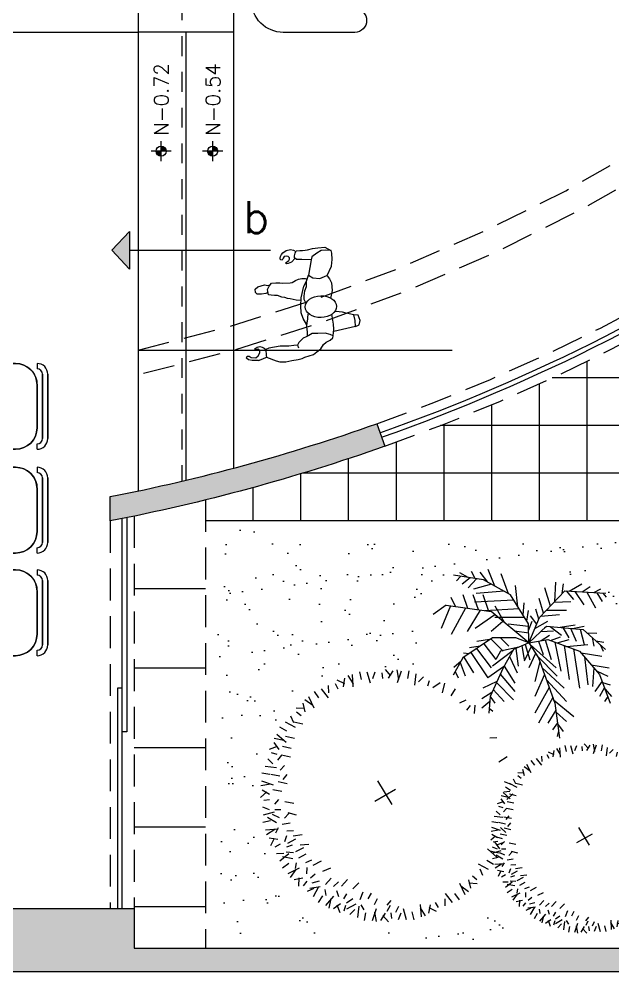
# Model space of a CAD drawing. Extents: x 2414.5 to 2499.6, y 2435.1 to 2467.4.
# Drawn here: x 2428.36 to 2432.1, y 2440.34 to 2446.33 of the extents above; entities that cross this region are included whole.
import ezdxf

# ---------------------------------------------------------------- set-up
doc = ezdxf.new("R2010")
doc.units = 0
doc.header["$LTSCALE"] = 4
doc.header["$MEASUREMENT"] = 0
doc.linetypes.add('HIDDEN2', pattern=[0.1875, 0.125, -0.0625])
doc.linetypes.add('OCULTA1', pattern=[0.15000000000000002, 0.1, -0.05])
doc.layers.get('0').update_dxf_attribs({"linetype": 'CONTINUOUS'})
for name, color, linetype in [('AMBIENTE', 7, 'CONTINUOUS'), ('calidad', 251, 'CONTINUOUS'), ('MOBI', 7, 'CONTINUOUS'), ('MUE', 7, 'CONTINUOUS'), ('MUEBLES', 7, 'CONTINUOUS'), ('Muros', 2, 'CONTINUOUS'), ('NIVEL', 7, 'CONTINUOUS'), ('Pisos', 8, 'CONTINUOUS'), ('TREE', 7, 'CONTINUOUS')]:
    doc.layers.add(name, color=color, linetype=linetype)
doc.styles.add('ROMANS', font='ROMANS.SHX')

# ---------------------------------------------------------------- blocks, each defined once
blk = doc.blocks.new('ARBOL-4')
at = {"layer": 'TREE', "color": 7, "linetype": 'ByBlock'}
for p, q in [((-0.08722537744824876, 0.4888667905146917), (-0.07116966704279548, 0.453924520719454)), ((-0.07258568456927605, 0.4411756187037668), (-0.06928243438642312, 0.4898104068427642)), ((-0.0362285833164151, 0.4661998354675347), (-0.03906299050754569, 0.4973640817434557)), ((-0.003647133444701467, 0.44778330513833), (-0.01025956415560358, 0.4921688546284315)), ((0.007684564975079411, 0.4647814458028847), (0.02090468212031737, 0.4893344474371872)), ((0.06041623852092926, 0.4928309814916361), (0.0788519840571098, 0.4657720602460813)), ((-0.1745023820024016, 0.4114016609208591), (-0.1975970858222809, 0.4498780939534015)), ((-0.1705381645767829, 0.4314423484175052), (-0.1677203958693099, 0.4591854838945153)), ((-0.131980244508668, 0.4407676417932009), (-0.14039903898788, 0.462323754077488)), ((-0.1325545432664512, 0.4775362781636545), (-0.1051671344409897, 0.4595921490329715)), ((-0.101862698189052, 0.4798959120183497), (-0.1117771930132676, 0.4473156482158345)), ((0.04687607341929834, 0.4586414162907886), (0.04734728854873538, 0.48177840039844)), ((0.08967479878583617, 0.4832657382943637), (0.06804707276319277, 0.4569596123129713)), ((0.1019056176940012, 0.4362890237467809), (0.1235691505862633, 0.4799576099585181)), ((0.1066309264031133, 0.4859522891840129), (0.10809264088698, 0.447525586933665)), ((0.1450715525663782, 0.4454951251337036), (0.154378942507492, 0.4753718150868167)), ((0.1681251862037243, 0.4160120886343748), (0.1790017112364239, 0.4595494570281744)), ((-0.2674405801976718, 0.4173738428980585), (-0.2392352102342556, 0.3912356493817981)), ((-0.2356646462624212, 0.3789153133001548), (-0.2512245686850747, 0.4251120977477001)), ((-0.2116514177168938, 0.4159479352836399), (-0.2261961092397087, 0.4436552638913724)), ((0.1804261012130155, 0.4007190421153553), (0.202521482770635, 0.4149486871678789)), ((0.1850992172560382, 0.4273798696391964), (0.2067090398440996, 0.4450047655054448)), ((0.2189577621873013, 0.406709281073006), (0.2282472486938332, 0.4279047409109751)), ((0.2679219486349211, 0.4130808250500024), (0.2378736166447197, 0.3970537061047708)), ((0.2445510237537292, 0.4331147237315349), (0.2512284308625112, 0.4010604858410716)), ((-0.3049832693659482, 0.3895590936825499), (-0.2728136819769134, 0.3834615876628789)), ((-0.277530694666666, 0.4034843717249146), (-0.2742225663307636, 0.3695900199244022)), ((0.2071357296485985, 0.3806851434338228), (0.229231111206218, 0.3949147884863464)), ((0.2612445415259117, 0.364999468214279), (0.2979702806248952, 0.3970537061047708)), ((0.2846154664071037, 0.4090740453136732), (0.2712606521893122, 0.373013027686909)), ((0.3046476877336772, 0.3569859087417058), (0.3246799090604782, 0.3810265871595391)), ((-0.3224361764189325, 0.3324381528402398), (-0.3304497358915341, 0.359147781275766)), ((-0.290381938528526, 0.3558090777213181), (-0.3064090574739566, 0.372502595493529)), ((0.1944704704369542, 0.364999468214279), (0.2178413953181462, 0.373013027686909)), ((0.2371840616385725, 0.3326037865981277), (0.259279443196192, 0.346833431650623)), ((0.3052708275731675, 0.3209952793400532), (0.3048770191194308, 0.3443538615076136)), ((0.3146637983970777, 0.3209248911149132), (0.3413734268326607, 0.3569859087417058)), ((-0.3544904143095664, 0.3023898208502374), (-0.3785310927271439, 0.3224220421769246)), ((0.247200172301973, 0.3005495487076359), (0.2692955538595925, 0.3147791937601596)), ((0.2732906048368022, 0.281631027668567), (0.2987246899490401, 0.3016434769087937)), ((0.3209513409910869, 0.3080869279054355), (0.3621972090054442, 0.3074048316551625)), ((0.3346960197236513, 0.324931670851214), (0.3614056481592343, 0.332945230323844)), ((0.3580669446048432, 0.2928774329607791), (0.3747604623770258, 0.3089045519059823)), ((0.3918169605658477, 0.3074787637982013), (0.3857194545464608, 0.2753091764091948)), ((0.3213451494448236, 0.2847283457378467), (0.3505117465647345, 0.2871650169981876)), ((0.3321488770154701, 0.2553595939658351), (0.3525749067957804, 0.2666978369244646)), ((0.4057422386083545, 0.2800261890988338), (0.3718478868077, 0.2767180607630166)), ((0.4196317097814699, 0.269936074629868), (0.3934935162651527, 0.2417307046664234)), ((-0.4306192292992819, 0.2422931568703177), (-0.398564991408648, 0.248970563979185)), ((-0.4042137866406392, 0.2166998953038046), (-0.4254092464786936, 0.2259893818102796)), ((0.268807627443266, 0.2418120451635843), (0.3013129281180227, 0.2500315206116568)), ((0.3601712002966906, 0.2237600869088681), (0.3649167166593088, 0.2480066813021438)), ((0.3811731801836231, 0.2381601406947027), (0.4273699646309979, 0.2537200631174699)), ((0.4182058021669945, 0.2141469121491753), (0.4459131307748976, 0.2286916036719333)), ((-0.424884375207057, 0.182841350372513), (-0.442509271073277, 0.2044511729606597)), ((0.3002999237637596, 0.2082091482384953), (0.3344745762155981, 0.2193200257804051)), ((0.336457574496535, 0.1984057985739014), (0.3620872667402182, 0.2042202254590109)), ((0.3980189924607203, 0.1977571669368672), (0.4056380391834864, 0.2198417446555254)), ((0.4136595278043842, 0.1769978764346831), (0.452135960836813, 0.200092580254676)), ((0.354504046145621, 0.1717047504822915), (0.3852489289993173, 0.1818113319217787)), ((0.4007198922788575, 0.1581796551819821), (0.4289609190198007, 0.1504938134572171)), ((0.4083389390016237, 0.1802642329006403), (0.4468640861553013, 0.1655163543977096)), ((0.4337002153010872, 0.1730336590091497), (0.4614433507779268, 0.1702158903015629)), ((0.3366725312664585, 0.135820415025762), (0.3700287486176421, 0.1324267278554316)), ((0.4008273706635919, 0.126886963407884), (0.4238994676020411, 0.1305553130157477)), ((0.4430255086767829, 0.1344757389408642), (0.4645816209608711, 0.1428945334201899)), ((0.4821537789018748, 0.1043581926212482), (0.4495735150994733, 0.1142726874456343)), ((0.4797941450472081, 0.1350500376985906), (0.4618500159165251, 0.1076626288730438)), ((-0.4834567947518735, 0.1043730595198156), (-0.4450300925013835, 0.1058347740035117)), ((0.3547727421075706, 0.0934730210471173), (0.3906865547639882, 0.09222541115400418)), ((0.416352073135613, 0.08760894078105252), (0.4291042235327041, 0.1087702244251147)), ((0.4434334855870929, 0.07508117900150069), (0.4920682737263178, 0.07177792881873302)), ((0.4911246573981316, 0.08972087188038813), (0.4561823876028939, 0.073665161474878)), ((0.0008256642795458902, 0.04045030957337303), (0.004164367833936922, -0.06773274330697632)), ((0.3853968766291018, 0.07189424082227447), (0.4114695604198459, 0.06859214384579104)), ((0.3932227165737459, 0.04063120614347326), (0.4255701105505523, 0.0396129169034225)), ((0.4430238417294277, 0.05022948146401518), (0.4577367741489979, 0.06837632872722565)), ((0.4684577023510883, 0.03872407774863973), (0.4996219486270093, 0.04155848493994085)), ((-0.462285951370859, 0.005426698091667959), (-0.48683895300519, 0.0186468152368775)), ((0.364193408068104, 0.0130096981878296), (0.3943772899981468, -0.001587822842623154)), ((0.3881597776519357, 0.01333742632095891), (0.4240735903085806, 0.01208981642784579)), ((0.4320255511149753, 0.01211502357591598), (0.4559347228587285, -0.004766305190941011)), ((0.4467384835345456, 0.0302618708391833), (0.4778962085106286, 0.00322702188654489)), ((0.4500411720218835, 0.006142627877096629), (0.4944267215118998, 0.01275505858774295)), ((-0.03923877837382861, -0.003624267526049607), (0.05424492115071189, -0.003624267526049607)), ((0.3667183808722712, -0.03297447214956151), (0.4000396178953451, -0.04643008931179793)), ((0.3981758883153361, -0.03073715077843531), (0.4340897009715263, -0.03198476067154843)), ((0.4214238168347038, -0.01732724774126382), (0.4443591455324167, -0.021771248585992)), ((0.4670393126864383, -0.005189070542911622), (0.4915923143205418, -0.01840918768812116)), ((0.3881152765948173, -0.06372596357064708), (0.4114862014760092, -0.07574630277957795)), ((0.4225783902591047, -0.05954627672736024), (0.4417990771514724, -0.0440226669471997)), ((0.4855236051780594, -0.08717930435349786), (0.459217479196468, -0.06555157833074077)), ((0.4608992831742853, -0.0443805789870737), (0.4840362672819083, -0.04485179411659601)), ((0.4950888483749623, -0.05792074408887515), (0.4680299271294643, -0.0763564896247999)), ((-0.4750407837316288, -0.1348124101498627), (-0.4570966546007185, -0.1074250013242875)), ((0.3480508339414428, -0.1118073204063421), (0.3714217588226347, -0.1358479988242038)), ((0.3847765730404262, -0.09578020146113886), (0.4148249050304003, -0.1078005406700413)), ((0.4348571263569738, -0.1037937609337405), (0.4548893476837748, -0.09177342172480962)), ((0.4385468906302776, -0.09941012326203236), (0.4822154768421569, -0.1210736561540386)), ((0.4882101560676801, -0.1041354319710592), (0.4497834538171901, -0.1055971464547838)), ((-0.4382721473609763, -0.1342381113921363), (-0.4598282596452918, -0.1426569058714335)), ((0.3714217588226347, -0.131841219087903), (0.3947926837035993, -0.123827659615273)), ((0.4114862014760092, -0.1358479988242038), (0.4281797192481918, -0.1598886772420656)), ((0.4315184228025828, -0.123827659615273), (0.4515506441291564, -0.1598886772420656)), ((0.4477529920172856, -0.1425760581343809), (0.4776296819702566, -0.1518834480754947)), ((-0.4289468539852805, -0.1727960314604218), (-0.4566899894623475, -0.169978262752835)), ((0.3346960197236513, -0.1558818975057363), (0.3614056481592343, -0.1799225759235981)), ((0.3914539801492083, -0.1598886772420656), (0.4114862014760092, -0.171909016450968)), ((0.4182699555178715, -0.1656296917716134), (0.4618073239116711, -0.1765062168041709)), ((0.4296377365226363, -0.1826037228238135), (0.4472626323890836, -0.2042135454119318)), ((-0.4134524408516427, -0.2139092846004189), (-0.441159769459091, -0.2284539761232054)), ((0.3513895374958338, -0.219990373286663), (0.3780991659314168, -0.2440310517045248)), ((0.3780991659314168, -0.1999564746051306), (0.4014700908126088, -0.1919429151325005)), ((0.4089671479564458, -0.2164622677550767), (0.4301626077942728, -0.2257517542615233)), ((-0.4148783484658907, -0.2696984470811685), (-0.3887401549495735, -0.2414930771176955)), ((0.3013089841792862, -0.2680717301223581), (0.3246799090604782, -0.260058170649728)), ((0.3180025019514687, -0.2360174922318947), (0.3447121303870517, -0.260058170649728)), ((0.3672573350977473, -0.2587490470938008), (0.3993115729883812, -0.2954747861926421)), ((0.4153386919335844, -0.2654264542026965), (0.3993115729883812, -0.2353781222126941)), ((0.4353725906150885, -0.2420555293215898), (0.4033183527244546, -0.2487329364304856)), ((-0.4009888772927752, -0.2797885615501343), (-0.3670945254921207, -0.2764804332142603)), ((-0.3533135832890366, -0.2926398054120227), (-0.3700071010612191, -0.3086669243572544)), ((0.2912928735158857, -0.3041327477491222), (0.3146637983970777, -0.2961191882765206)), ((0.3280186126148692, -0.2760852895949881), (0.3547282410504522, -0.3001259680128499)), ((0.4113319121970562, -0.282119971974879), (0.3752708945703489, -0.2687651577570875)), ((-0.329942658408072, -0.3246940433025145), (-0.3566522868434276, -0.3327076027750877)), ((-0.3099104370812711, -0.3206872635661853), (-0.3366200655168541, -0.3567482811929494)), ((0.2545671344171296, -0.3201598666943823), (0.2812767628527126, -0.3442005451122157)), ((0.2812767628527126, -0.3442005451122157), (0.3046476877336772, -0.3361869856395856)), ((0.3231827579984383, -0.3121683039648815), (0.359243775625373, -0.3388779324003792)), ((0.3271895377347391, -0.3322005252915119), (0.3352030972073408, -0.3589101537270665)), ((0.359243775625373, -0.3021521933015379), (0.3832844540429505, -0.3221844146281967)), ((-0.2998943264178706, -0.3567482811929494), (-0.3199265477446716, -0.3807889596108112)), ((-0.2564911802101051, -0.3647618406655795), (-0.2932169193090886, -0.3968160785560144)), ((-0.2798621050912971, -0.4088364177649737), (-0.2665072908735056, -0.3727754001382095)), ((0.2345349130903287, -0.3482073248485165), (0.2612445415259117, -0.3722480032663498)), ((0.2822840559824726, -0.4032467441762151), (0.2789759276465702, -0.3693523923756743)), ((0.2951352998443326, -0.3555714501726186), (0.3111624187893085, -0.3722649679448296)), ((-0.2631685873191145, -0.4128431975012745), (-0.2331202553291405, -0.3968160785560144)), ((-0.2397976624379226, -0.432877096182807), (-0.246475069546932, -0.4008228582923437)), ((-0.2142044008714947, -0.4064716535242781), (-0.2234938873780266, -0.4276671133622187)), ((0.147728620675025, -0.4083090208931424), (0.1744382491103806, -0.4323496993110041)), ((0.1792557433182083, -0.4111640333721027), (0.2023504471380875, -0.4496404664046736)), ((0.2044865811003547, -0.376254783002679), (0.2311962095359377, -0.4002954614205123)), ((0.2404180075782278, -0.3786776857513985), (0.2559779300008813, -0.4248744701989722)), ((0.2721939415134784, -0.417136215349359), (0.2439885715498349, -0.3909980218330418)), ((0.3097366306817548, -0.3893214661337936), (0.27756704329272, -0.3832239601141794)), ((-0.1803458559402316, -0.4271422420904969), (-0.201955678528293, -0.4447671379566884)), ((-0.1633718248879177, -0.4157744610856469), (-0.1742483499206173, -0.4593118294794749)), ((-0.1403181912510263, -0.4452574975849757), (-0.1496255811919127, -0.4751341875380888)), ((-0.09715225637864933, -0.436051396198053), (-0.118815789270684, -0.4797199824097902)), ((-0.1018775650877615, -0.4857146616353134), (-0.1033392795714008, -0.4472879593849655)), ((0.008400494760508082, -0.4475456775896305), (0.01501292547118283, -0.491931227079732)), ((0.07733904588508267, -0.4409379911550388), (0.07403579570222973, -0.4895727792940363)), ((0.1066160595046313, -0.4796582844696502), (0.1165305543290742, -0.447078020667135)), ((0.1367336058242472, -0.4405300142445014), (0.1451524003036866, -0.4620861265287317)), ((0.1752915258925896, -0.4312047208687488), (0.1724737571851165, -0.4589478563457874)), ((0.2164047790327004, -0.4157103077348836), (0.2309494705552879, -0.4434176363426729)), ((-0.08492143747002956, -0.4830281107456642), (-0.06329371144738616, -0.4567219847642718)), ((-0.05566287720535001, -0.4925933539428797), (-0.07409862274153056, -0.4655344326973818)), ((-0.0421227121037191, -0.4584037887420891), (-0.04259392723315614, -0.4815407728497405)), ((-0.00293120365950017, -0.4645438182541852), (-0.01615132080473813, -0.4890968198884309)), ((0.04098194463222171, -0.4659622079188352), (0.04381635182335231, -0.4971264541946994)), ((0.091978738763828, -0.4886291629659354), (0.07592302835837472, -0.4536868931707261)), ((0.1373079045822578, -0.477298650614955), (0.1099204957565689, -0.459354521484272))]:
    blk.add_line(p, q, dxfattribs=at)
blk = doc.blocks.new('ARBOL-8')
at = {"layer": 'TREE', "color": 7}
for points in [[(-0.3504047184599131, 0.3821895875950361), (-0.3734756568351258, 0.4267145774987284)], [(-0.2708680277548865, 0.3589515674302675), (-0.3188061944661058, 0.4226449194460713)], [(-0.226524464548902, 0.3343955855506806), (-0.2686456113685836, 0.4406211515523921)], [(-0.2981884435901065, 0.3739433085017936), (-0.4870560829342594, 0.4034848314908288)], [(-0.4433895361028135, 0.3966135969214122), (-0.4692197897393271, 0.3692813955250642)], [(-0.3944239995339558, 0.3889886800961051), (-0.4472650889576926, 0.4191565054596538)], [(-0.3828359713502323, 0.3871325693914685), (-0.4324038228780864, 0.3464932514955876)], [(-0.3416786233003677, 0.3808506141054124), (-0.395411488895661, 0.3237411785002848)], [(-0.1283176802255639, 0.2800645716338579), (-0.2981884435901065, 0.3739433085017936)], [(-0.1407754012789155, 0.2870713998895837), (-0.1876019133273985, 0.4118115255752457)], [(0.1505265096075163, 0.2392926774724344), (0.1554018198405629, 0.3606337321658373)], [(-0.2491391579796982, 0.3470423522253157), (-0.3614130507494338, 0.315627576570563)], [(-0.1689094987018507, 0.3024479581882531), (-0.3452320370770394, 0.28861912154278)], [(-0.08223961226872234, 0.2057010980750249), (-0.09743623168992599, 0.3392989245568572)], [(0.05410370721710933, 0.1369111625748758), (0.2133638415020869, 0.3056510667578891)], [(0.1220871999137216, 0.2092282643676242), (0.086876626007097, 0.3240689054167092)], [(0.197112807391477, 0.2885874809416293), (0.2049674738782414, 0.3484454565827946)], [(0.2133638415020869, 0.3056510667578891), (0.4706718815887143, 0.2904834349212138)], [(0.2217602091261597, 0.305109365620865), (0.2669922540676453, 0.250668401349941)], [(0.241261450059028, 0.3040259633468168), (0.3206206666329763, 0.3484454565827946)], [(0.2756594722600312, 0.3018591587987203), (0.3333506433530147, 0.217353781422986)], [(0.3227874711810728, 0.2991506531135997), (0.3720822746502108, 0.3330069741776072)], [(0.3956462741107316, 0.2948170440174067), (0.4384406639355802, 0.3178393423409318)], [(-0.4746223661356908, 0.2060300063668876), (-0.5013948868854641, 0.2635300793404269)], [(-0.3961302030290881, 0.1950776115147903), (-0.4262492888722136, 0.2811756043799392)], [(-0.3301116007260134, 0.1856463826143511), (-0.3635772516629459, 0.2811756043799392)], [(-0.1071985657451933, 0.2459813129193833), (-0.355478532423831, 0.2336050796181155)], [(-0.2640929984231661, 0.1762151537139118), (-0.3012094476441689, 0.2811756043799392)], [(-0.01589617050285597, 0.09873345679065437), (-0.1283176802255639, 0.2800645716338579)], [(0.07956366065718612, 0.1642670699946223), (0.05247860380609382, 0.2568979644257183)], [(0.3506850797377865, 0.2975255497025273), (0.406480296851214, 0.1989359427641659)], [(0.4148766644750594, 0.2937336417433585), (0.4471078821279661, 0.2384801257669267)], [(0.4514414912241591, 0.291566837195262), (0.4728386861368108, 0.2661068837551284)], [(-0.5327309054900979, 0.2145485356963093), (-0.6142654005000168, 0.1564399963420726)], [(-0.5065668511210788, 0.2105935042219187), (-0.5640669240947318, 0.06760390476389944)], [(-0.5327309054900979, 0.2145485356963093), (-0.2510109712386566, 0.1743897545719051)], [(-0.4110376293554054, 0.1972072438471457), (-0.5013948868854641, 0.03170438830420608)], [(-0.3200719054450474, 0.1841252166626646), (-0.4013021672647028, 0.04965414653403855)], [(-0.07381440670701522, 0.1923571961901018), (-0.29045668324693, 0.1789180577603702)], [(-0.167042610705721, 0.1053288203655995), (-0.225759616440655, 0.2099850378412498)], [(-0.04843456496905674, 0.1527142958121033), (-0.04266087785981654, 0.2295978607744757)], [(-0.02602885740725469, 0.1150355406534231), (-0.01568992256852653, 0.1812769004199311)], [(0.04949924755237589, 0.1263479904029339), (0.03081055832512902, 0.1894561728662154)], [(0.09798149931611988, 0.1834974603589501), (0.2241978642425693, 0.1837683109274906)], [(0.1451094982371615, 0.2333339649651691), (0.2499286682514139, 0.2384801257669267)], [(-0.227889248773181, 0.1552230635807348), (-0.3511036908591905, 0.06760390476389944)], [(-0.01279638320534104, -0.02153642000465084), (-0.2510109712386566, 0.1743897545719051)], [(-0.0403220345660884, 0.1382039780970103), (-0.2283565878378795, 0.1385167727256658)], [(-0.01279638320534104, -0.02153642000465084), (0.05410370721710933, 0.1369111625748758)], [(0.03622756969525653, 0.09520017502404698), (-0.001962360464858648, 0.1474743347468745)], [(0.0619583737038738, 0.1453075301987781), (0.1792366698696242, 0.1564124035077441)], [(-0.1764738396061603, 0.1132388833143239), (-0.2510109712386566, 0.04965414653403855)], [(-0.01546766331784966, 0.08136537268885036), (-0.1443550649946701, 0.09524504280423685)], [(-0.01279638320534104, -0.02153642000465084), (-0.01589617050285597, 0.09873345679065437)], [(-0.01479481358092016, 0.0565137393757027), (0.00747672899706231, 0.1147221511434395)], [(-0.01279638320534104, -0.02153642000465084), (0.09827472390543335, 0.0837741110484842)], [(0.02485184581792055, 0.06784426760432893), (0.1063778669399653, 0.1147014159569153)], [(0.08603349978307051, 0.07207294093146288), (0.09827472390543335, 0.0837741110484842)], [(0.09827472390543335, 0.0837741110484842), (0.3281577122043018, 0.06271200483783446)], [(0.1209569921322782, 0.08179391302866179), (0.1929641928522869, 0.02562829646700493)], [(0.1828831847515175, 0.07603333697105086), (0.2772126176946585, 0.09097483112046234)], [(0.1994448409170673, 0.07459319295665523), (0.2388687833113181, 0.01014674831219509)], [(0.2480497014030334, 0.07009274291166889), (0.2836932657596662, -0.01109537590022569)], [(0.2615510515381629, 0.06883261689907272), (0.3340983062635132, 0.08269400303768748)], [(0.3099758940222728, 0.06433216685402954), (0.3355384502779089, -0.03215748211084701)], [(0.3281577122043018, 0.06271200483783446), (0.4689317896120428, -0.06366063242589348)], [(-0.2426793715042095, 0.009966730310395633), (-0.4279178953565861, -0.1164059069533323)], [(-0.2533004336103204, 0.002766010238389072), (-0.1758926928362143, -0.07428169453208966)], [(-0.09434453802077769, 0.009966730310395633), (-0.2426793715042095, 0.009966730310395633)], [(-0.1908341869857395, 0.009966730310395633), (-0.1388089844654132, -0.04259852621524374)], [(-0.01443446041480456, 0.03858048287591487), (-0.1029259938086398, 0.0507998138924961)], [(-0.01279638320534104, -0.02153642000465084), (-0.09434453802077769, 0.009966730310395633)], [(0.06137103353626117, 0.04885061869921969), (0.1427391703500689, 0.05353108674603391)], [(0.0640713035634235, -0.007855051867835527), (0.1166365600890913, 0.02562829646700493)], [(0.1236572621592131, -0.007134979860637714), (0.1864835447875066, 0.01626736037340493)], [(0.3522801244453149, 0.04110984462184319), (0.4133062270557275, 0.03804953859122406)], [(0.3854034367766417, 0.01140687432479126), (0.3947643728702133, -0.04259852621524374)], [(-0.3188269862655488, -0.04187845420804592), (-0.3875938629532811, -0.05231949831247107)], [(-0.3425893625033041, -0.05826009237185303), (-0.2500601095780439, -0.1795922255851963)], [(-0.259961099676957, -0.001734439806597265), (-0.3402491284798543, -0.01379564592721749)], [(-0.2974048440514707, -0.02729699606223335), (-0.2203571392808499, -0.1270269690595285)], [(-0.07580268383549083, -0.04907917428008091), (-0.1908341869857395, -0.07428169453208966)], [(-0.01279638320534104, -0.02153642000465084), (-0.1092860321703029, -0.06366063242589348)], [(-0.0952446280298318, -0.05754002036465522), (-0.07958306187310882, -0.1691511814807711)], [(-0.05762086565368918, -0.04115838220084811), (-0.04249935350230771, -0.1270269690595285)], [(0.001245020935130015, -0.04421868823143882), (-0.04249935350230771, -0.1374680131639536)], [(-0.0367387774447252, -0.03197746410904756), (-0.007755879154956347, -0.1295472210847493)], [(-0.01279638320534104, -0.02153642000465084), (0.1056554619792678, -0.0004743137940010911)], [(-0.01279638320534104, -0.02153642000465084), (0.04642953938696337, -0.1164059069533323)], [(-0.005775681135219202, -0.03287755411804483), (0.1576806644993667, -0.1795922255851963)], [(0.04642953938696337, -0.01109537590022569), (0.07613250968393004, -0.09534380074271098)], [(0.08855375180814917, -0.003534619824620222), (0.1279776942024, -0.1270269690595285)], [(0.1056554619792678, -0.0004743137940010911), (0.3058354799809422, -0.07428169453208966)], [(0.1492198184148492, -0.01649591595423772), (0.1872036167947044, -0.2006543317958176)], [(0.1650614025732011, -0.02153642000465084), (0.2392288193148033, -0.0004743137940010911)], [(0.2089857950124951, -0.03845811217385631), (0.2392288193148033, -0.2533996063232564)], [(0.223747271160164, -0.04403867022963937), (0.3576806644994122, -0.03215748211084701)], [(0.4071856149944324, -0.008215087871434434), (0.4592108175147587, -0.01775604196683389)], [(0.4347283692698056, -0.03305757211984428), (0.454170313464374, -0.07428169453208966)], [(-0.4286379673637839, -0.1169459609587307), (-0.4889439979667713, -0.225316798042428)], [(-0.3893940429713894, -0.09012327869049841), (-0.4248575893259385, -0.08598286464908256)], [(-0.4228773913062014, -0.1128055469173148), (-0.3613112346904472, -0.2112753939020138)], [(-0.3782329268597096, -0.08238250461309349), (-0.2723823418011762, -0.2429585622188597)], [(-0.1125263562025793, -0.06960122648527545), (-0.2426793715042095, -0.1691511814807711)], [(-0.1908341869857395, -0.07428169453208966), (-0.2203571392808499, -0.1270269690595285)], [(-0.1092860321703029, -0.06366063242589348), (-0.1758926928362143, -0.1795922255851963)], [(-0.1350286064275679, -0.1086651328759274), (-0.08696379994694325, -0.2112753939020138)], [(0.02950784721770106, -0.0894032066833006), (-0.01279638320534104, -0.1795922255851963)], [(0.03868876530941634, -0.1039846648291132), (0.1650614025732011, -0.2323375001126635)], [(0.04642953938696337, -0.1164059069533323), (0.1501199084239033, -0.4010143677994336)], [(0.2682117176047996, -0.0604203083934749), (0.3058354799809422, -0.3061448808507237)], [(0.3058354799809422, -0.07428169453208966), (0.4318480812410144, -0.2218964560082384)], [(0.3151964160745138, -0.08508277464008529), (0.4467895753905395, -0.1059648628489356)], [(0.3358984862816214, -0.1095652228849247), (0.3576806644994122, -0.2850827746401023)], [(-0.4394390474717511, -0.136027869149558), (-0.4857036739344949, -0.1772519915618034)], [(-0.4444795515221358, -0.1452087872413586), (-0.4145965632233128, -0.2301772840910417)], [(-0.1724723508020816, -0.1718514515077914), (-0.2723823418011762, -0.2429585622188597)], [(-0.1758926928362143, -0.1795922255851963), (-0.2574408476518784, -0.3588901553781909)], [(-0.1692320267698051, -0.1680710734699744), (-0.1019052940964684, -0.2744617125339062)], [(0.05561045747867865, -0.1414284092035416), (0.02410730716360376, -0.264020668429481)], [(0.06821171760475409, -0.1761718835510067), (0.2095258490178367, -0.3061448808507237)], [(0.3787427707100051, -0.1596102273853717), (0.4912540218351751, -0.1795922255851963)], [(0.3956644628792674, -0.1792321895815974), (0.3873836347963788, -0.2955238187444991)], [(-0.4765227558425522, -0.202814547817411), (-0.4576208656535528, -0.2429585622188597)], [(-0.1935344570126745, -0.2184761139740488), (-0.1019052940964684, -0.327206987061345)], [(0.08423331976496229, -0.2200962759902438), (0.02410730716360376, -0.3588901553781909)], [(0.4116860650394756, -0.1981340797705968), (0.4836932657594843, -0.2323375001126635)], [(0.4318480812410144, -0.2218964560082384), (0.4986347599090095, -0.4010143677994336)], [(-0.2147765812251237, -0.2647407404366788), (-0.3019052940965139, -0.3061448808507237)], [(-0.2171168152485734, -0.2703212984924903), (-0.1092860321703029, -0.3799522615887838)], [(0.09665456188918142, -0.2544797143340531), (0.2242873251655055, -0.390393305693209)], [(0.4473296293958811, -0.2631205784204838), (0.4021451109440477, -0.327206987061345)], [(0.4503899354265286, -0.271401406503287), (0.4986347599090095, -0.2850827746401023)], [(-0.2466397675436838, -0.3351277791405494), (-0.3098260861756899, -0.3743717035330008)], [(-0.2574408476518784, -0.3588901553781909), (-0.2650016037273417, -0.4642006864312691)], [(-0.2574408476518784, -0.3588901553781909), (-0.2279178953565406, -0.4010143677994336)], [(-0.2372788314501122, -0.3144257089335269), (-0.1685119547626073, -0.390393305693209)], [(0.1146563620691268, -0.3034446108237319), (0.02410730716360376, -0.4642006864312691)], [(0.4617310695398373, -0.3021844848111357), (0.4318480812410144, -0.3588901553781909)], [(0.4831532117541428, -0.3596102273853887), (0.4615510515382084, -0.390393305693209)], [(0.4658714835813953, -0.3131655829209308), (0.506015497982844, -0.3588901553781909)], [(-0.2597810816751007, -0.3902132876914095), (-0.3094660501719773, -0.4325175181144516)], [(0.1373386302959716, -0.3657308394465701), (0.04642953938696337, -0.5273870050631615)], [(0.1427391703500689, -0.3799522615887838), (0.2687517716101411, -0.4852627926419188)], [(0.1501199084239033, -0.4010143677994336), (0.17982287872087, -0.622256492011843)], [(-0.262661369703892, -0.4319774641090532), (-0.2406991734844723, -0.4514194083034511)], [(0.1562405204849711, -0.4454788142440691), (0.1056554619792678, -0.5273870050631615)], [(0.157860682501223, -0.4579000563682882), (0.2242873251655055, -0.5169459609587364)], [(0.1668615825913093, -0.5248667530379407), (0.1353584322762345, -0.5696912354862036)], [(0.1675816545985072, -0.53116738310095), (0.2021451109440022, -0.5801322795906003)], [(0.173522248657946, -0.5752717935419867), (0.1650614025732011, -0.6118154479074462)]]:
    blk.add_lwpolyline(points, dxfattribs=at)
blk = doc.blocks.new('CHAIR')
at = {"layer": 'MOBI'}
for p, q in [((0.5743057022191351, -0.186206767863041), (0.5506377212709594, -0.2102668837774218)), ((0.5743057022195899, -0.186206767863041), (0.5506377212709594, -0.2102668837774218)), ((0.551029856236255, -0.2579949806408877), (0.2670140848526898, -0.5467163716134564)), ((0.2670140848526898, -0.5467163716134564), (0.551029856236255, -0.2579949806408877)), ((0.5750899721510905, -0.2816629615890633), (0.2910742007670706, -0.5703843525620869)), ((0.2910742007670706, -0.5703843525620869), (0.5750899721510905, -0.2816629615890633)), ((0.1956180070410483, -0.5711686224935875), (0.2192859879896787, -0.547108506578752)), ((0.1956180070410483, -0.5711686224935875), (0.2192859879896787, -0.5471085065792067))]:
    blk.add_line(p, q, dxfattribs=at)
for points in [[(-0.09310338393197526, -0.2871528511095676, -0.414213562373095), (-0.09467192379452172, -0.09624046365752292), (0.09467192379406697, 0.09624046365797767, -0.4142135623730945), (0.2855843112465664, 0.09780900352052413), (0.4780652385616122, -0.0915348440685193, -0.4142135623730945), (0.4796337784246134, -0.2824472315210187), (0.29028993083557, -0.4749281588360645, -0.4142135623730951), (0.09937754338352534, -0.4764966986990657)], [(0.2855843112465664, 0.09780900352097888, 0.414213562373095), (0.09467192379452172, 0.09624046365752292), (-0.09467192379452172, -0.09624046365752292, 0.4142135623730945), (-0.09310338393152051, -0.2871528511100223), (0.09937754338352534, -0.4764966986990657, 0.4142135623730945), (0.29028993083557, -0.4749281588360645), (0.4796337784246134, -0.2824472315210187, 0.4142135623730951), (0.478065238562067, -0.0915348440685193)]]:
    blk.add_lwpolyline(points, format="xyb", close=True, dxfattribs=at)
for centre, radius, start, end in [((0.5269697403218743, -0.2343269996918025), 0.03375000000000001, 315.4707326394509, 45.47073263945089), ((0.5269697403218743, -0.2343269996918025), 0.03375000000000001, 315.4707326394509, 45.47073263945089), ((0.5269697403218743, -0.2343269996918025), 0.06750000000000002, 315.4707326394509, 45.47073263945089), ((0.5269697403218743, -0.2343269996918025), 0.06750000000000002, 315.4707326394509, 45.47073263945089), ((0.2429539689383091, -0.5230483906643713), 0.06750000000000002, 225.4707326394509, 315.4707326394509), ((0.2429539689383091, -0.523048390664826), 0.06750000000000002, 225.4707326394509, 315.4707326394509), ((0.2429539689383091, -0.5230483906643713), 0.03375000000000001, 225.4707326394509, 315.4707326394509), ((0.2429539689383091, -0.523048390664826), 0.03375000000000001, 225.4707326394509, 315.4707326394509)]:
    blk.add_arc(centre, radius, start, end, dxfattribs=at)
blk = doc.blocks.new('NIV')
at = {"layer": 'NIVEL', "color": 7}
for p, q in [((0, -0.1499999999999999), (0, 0.1499999999999999)), ((-0.1500000000000057, 0), (0.1500000000000057, 0))]:
    blk.add_line(p, q, dxfattribs=at)
at = {"layer": 'NIVEL', "color": 7, "const_width": 0.07500000000000284}
for points in [[(0, 0.03750000000000853, 0.4142135623730951), (-0.03750000000000853, 0, 1)], [(0, -0.03750000000000853, 0.4142135623730951), (0.03750000000000853, 0, 1)]]:
    blk.add_lwpolyline(points, format="xyb", dxfattribs=at)
at = {"layer": 'NIVEL', "color": 7}
blk.add_circle((0, 0), 0.075, dxfattribs=at)
blk = doc.blocks.new('NIVEL')
at = {"layer": 'NIVEL', "xscale": 0.84375, "yscale": 0.84375, "zscale": 1.125}
blk.add_blockref('NIV', (0, 0), dxfattribs=at)
at = {"layer": 'NIVEL', "color": 2, "style": 'ROMANS'}
blk.add_attdef('NIVEL', (0.1467917008016002, -0.05229476543413014), '', height=0.1125000000000007, dxfattribs=at)
blk = doc.blocks.new('Man-plan')
for points in [[(0.450873049834204, 0.6609746615876624), (0.4734806492403401, 0.6630933307008071), (0.5059789991718979, 0.6666243972882491), (0.5342385973825934, 0.6645057281751043), (0.5603786218268105, 0.6637996023396528), (0.6310275184005256, 0.6765114712151234), (0.651515544040187, 0.6828674785545559), (0.6501026927685842, 0.7217096484266019), (0.6478986131199136, 0.7321252596554615), (0.5872251708598561, 0.7556082084335127), (0.5639110468648916, 0.7633766132472424), (0.5264672227176064, 0.7647891565249356), (0.4883168739814927, 0.7563144800723585), (0.4480469514789007, 0.7520771418460708), (0.4233199762123334, 0.7464274061454841), (0.406364177704706, 0.7379527296929069), (0.3519645550497934, 0.7231220459008991), (0.3300634802324822, 0.7061728387991408), (0.3039234557882615, 0.6871048167808436), (0.287674181869459, 0.6602683899488166), (0.2693055320902289, 0.647556521073346), (0.2445783589176145, 0.6341382347556355), (0.228329084998812, 0.6214263658801649), (0.2241915014567548, 0.6080582592511979)], [(0.6974374653473348, 0.7506647443717718), (0.6706623603973618, 0.7412273281109183), (0.6478986131199136, 0.7321252596554615)], [(0.6974374653473348, 0.7506647443717718), (0.7193468760843773, 0.7517417779177455), (0.7391202391215295, 0.749958472732926), (0.7602854709229679, 0.7451541156319427), (0.7727752338240602, 0.7340590576621087), (0.7682650740764242, 0.7226172885919794), (0.7568160961524009, 0.7219238159313247), (0.7450202356595234, 0.7309385568393229), (0.7151835989055956, 0.733365585001454), (0.698877510029829, 0.7229639996922748), (0.6889595660935228, 0.7026416264083046), (0.6889595660935228, 0.7026416264083046), (0.6889595660935228, 0.689929757532834), (0.6967309407585098, 0.6800426836059597), (0.7137958627244193, 0.6841312967978558), (0.7183060224720553, 0.6820509797360199), (0.718632015575821, 0.6765114712151234), (0.7052088400123253, 0.6680369405659405), (0.687546516915873, 0.6645057281751043), (0.673204150454683, 0.66887560470435), (0.6603674363494835, 0.6747698447895624), (0.651515544040187, 0.6828674785545559)], [(0.2241915014567548, 0.6080582592511979), (0.2431653097399646, 0.5988272772744256), (0.2756638575775661, 0.5903526008218503), (0.3201725318010169, 0.5903526008218503), (0.3576165538543492, 0.591058872460696), (0.3772472921085592, 0.601798940602365), (0.3861043969721067, 0.6067372147735773), (0.39505470850928, 0.6104641446464795), (0.4137012595136439, 0.6187567011173613), (0.4264655634268883, 0.630402581146695), (0.4418510476536557, 0.6437005741340799), (0.450873049834204, 0.6609746615876624), (0.4445145264408197, 0.6772177428539692)], [(0.2241915014567548, 0.6080582592511979), (0.2199406392783736, 0.5667715263598705), (0.2214581828489948, 0.5349143596674679), (0.2260110114669054, 0.496989293141489), (0.2289804049169436, 0.4724191022254319)], [(0.3861043969721067, 0.6067372147735773), (0.385357044503003, 0.5789076176338135), (0.3883921316442454, 0.5470504509414109), (0.385357044503003, 0.5167103685599486), (0.3838395009323854, 0.5167103685599486), (0.3779098122803184, 0.4673158668007602)], [(0.08253605389323582, 0.5527918969766041), (0.05931370028066544, 0.5440592553775946), (0.05300337511634756, 0.5171883629737158), (0.06342920732333271, 0.4826400727401575), (0.0914580543171688, 0.4790102766703725)], [(0.08253605389323582, 0.5527918969766041), (0.1379913074043948, 0.5652545878523245), (0.2195282420714015, 0.5812360534020353)], [(0.08253605389323582, 0.5527918969766041), (0.0848296792205952, 0.515269013516296), (0.0914580543171688, 0.4790102766703725), (0.1392151555638936, 0.4677852858557692), (0.1617437164800894, 0.4616450024981018), (0.1835895625343158, 0.4582337003260215), (0.2102142753518221, 0.456186939206799), (0.2109370603746747, 0.456092722050538)], [(0.3883921316442454, 0.5349143596674679), (0.4111558789216936, 0.4954722088305488), (0.4232966232987536, 0.459064080812114), (0.4232966232987536, 0.4150708228457702), (0.4202613382514642, 0.3634927265383006), (0.402050419591923, 0.2906763246980386), (0.3838395009323854, 0.2603362423165763)], [(0.2533273894562171, 0.2299960141317197), (0.239669299414583, 0.2482001510426333), (0.2275285550375266, 0.2739892720980652), (0.2244934678962842, 0.3240504298979872), (0.2360821025979938, 0.3723183333340057)], [(0.3898707035544682, 0.3999790326278987), (0.402050419591923, 0.3756286720088493), (0.4005328760213054, 0.3543906580828438), (0.3959800474033948, 0.3210164070795027), (0.3838395009323854, 0.2937103475165248), (0.3838395009323854, 0.2603362423165763), (0.3701812129847042, 0.2224110299872031)], [(0.4204447971573018, 0.3809341658970258), (0.4519809278869324, 0.3777361142606832), (0.4519809278869324, 0.3777361142606832), (0.4899155590315019, 0.3690555634162713), (0.5059121069279122, 0.3663143138122376), (0.5219086548243261, 0.3603750125718594), (0.5415617148504701, 0.3567200130998138), (0.5689843683871736, 0.345755014683677), (0.5863520093792118, 0.3448412648156651), (0.6078331275641737, 0.3430139108830357), (0.6252009664622591, 0.3407294633113107), (0.6252009664622591, 0.3407294633113107), (0.6293142457491356, 0.3192565601181325), (0.6293142457491356, 0.3064640619659738), (0.6201733612369011, 0.2859049086408074), (0.6046337784036808, 0.2676300570839718), (0.5772111248669773, 0.264888807479938), (0.5525306575215225, 0.2658025573479499), (0.5379054006267836, 0.2694575568199955), (0.4862592448078153, 0.2676300570839718), (0.4748331391675222, 0.2658025573479499), (0.4528950559193667, 0.2543807568995042), (0.4341561239256571, 0.2461570080874012), (0.4135891337731259, 0.2425020086153555), (0.3916510505249704, 0.2434157584833674), (0.3797677819154366, 0.2484414556591261)], [(0.6280572433292859, 0.325818597216158), (0.6420002994602374, 0.3309817950863054), (0.6687928254714217, 0.3343818951241598), (0.6960106841456828, 0.333956920464476), (0.7057920313266407, 0.3224815954517334), (0.7079184201010125, 0.3020809952246069), (0.6917579065969395, 0.288905620192937), (0.6477374762005674, 0.2772561347089565), (0.6477374762005674, 0.2772561347089565), (0.6267133230787991, 0.2809111341810021), (0.6137753923829695, 0.2783807728692278)], [(0.2529722705947428, 0.227768948509409), (0.2244934678962842, 0.1708327878763409), (0.218423095707756, 0.1283566142209356), (0.2199406392783736, 0.08739752487646868), (0.2244934678962842, 0.0707104722764953), (0.256362674503503, 0.0676764494580091), (0.2867143375401042, 0.0707104722764953), (0.2867143375401042, 0.0707104722764953), (0.314030715529416, 0.08588044056553024), (0.3458999221366348, 0.1086355388024742), (0.3504527507545419, 0.1268396757133896), (0.3701812129847042, 0.2224110299872031), (0.3443823785660136, 0.2406151668981167), (0.2988548840111136, 0.2451661282241488), (0.2548451309328819, 0.2284790756241737)], [(0.3505043498065241, 0.1270896390009586), (0.409638335351076, 0.1238056528949034), (0.443025085528916, 0.1222885685839632), (0.4551658299059724, 0.1116695616209604), (0.4551658299059724, 0.09801653183947145), (0.4506130012880654, 0.08284641774704404), (0.4445426290995371, 0.0676764494580091), (0.4202613382514642, 0.06615936514706888), (0.4042847087025833, 0.06594949223653195), (0.3880718951356953, 0.06476393303096682), (0.3880718951356953, 0.06476393303096682), (0.3718590815688074, 0.06239281461983656), (0.3398295499481065, 0.05554035818406611), (0.3079603433408842, 0.05250633536558169), (0.2639505902626524, 0.0494723125470955), (0.22595854032188, 0.07057099396362787)], [(0.4521306810521892, 0.1143242807889973), (0.4748942921361348, 0.1389757669873308), (0.4960254705938621, 0.1469628223569653), (0.5070976409787065, 0.1489387375462191), (0.5130290995462543, 0.141430179090952), (0.5130290995462543, 0.141430179090952), (0.5007706374479004, 0.1335264678738725), (0.4904893510838134, 0.126808265402294), (0.4861395919225272, 0.1196949101689032), (0.4873258836360368, 0.1098152333025058), (0.4944437025523473, 0.1023066748472386), (0.5082839326922161, 0.09993555643610835), (0.5201469184625648, 0.1023066748472386), (0.5276602137068805, 0.1113959957299473), (0.5343825562951858, 0.123646791007475), (0.5446638426592728, 0.1228563845637222), (0.5458502030080354, 0.1106056397462586), (0.5430821432530111, 0.09993555643610835), (0.5371506160502102, 0.0892655235860222), (0.5276602137068805, 0.07740993153037092), (0.5070976409787065, 0.06397357704727809), (0.4790217730062167, 0.05883613700314118), (0.4600408996843044, 0.06278801784171296), (0.4461694168082602, 0.07158339719428497)]]:
    blk.add_lwpolyline(points)
blk.add_ellipse((0.2974444477509586, 0.4227957266806133), major_axis=(0.09865141952523801, -0.0007758274534842926), ratio=0.6946947579693875)

msp = doc.modelspace()

# ---------------------------------------------------------------- hatches: boundary and pattern name
at = {"layer": 'calidad'}
h = msp.add_hatch(color=256, dxfattribs=at)
edge = h.paths.add_edge_path()
edge.add_arc((2426.653161670913, 2454.974123942703), 11.86818181818031, 281.0893056049974, 289.4900025105087)
edge.add_line((2430.612890021617, 2443.785992237275), (2430.662936377639, 2443.644587278914))
edge.add_arc((2426.653161670915, 2454.974123942705), 12.01818181818111, 280.94917792330943, 289.49000251049387, ccw=False)
edge.add_line((2428.935873550127, 2443.174720538661), (2428.935873550128, 2443.32753791306))
msp.add_hatch(color=256, dxfattribs=at).paths.add_polyline_path([(2437.535900238851, 2440.487421302175), (2437.535900238851, 2440.337421302175), (2424.935873550128, 2440.337484094221), (2424.935873550127, 2441.17472053866), (2425.085873550127, 2441.17472053866), (2425.085873550127, 2440.737484094221), (2425.810873550126, 2440.737484094221), (2425.810873550126, 2440.487484094221), (2428.310873550126, 2440.487484094221), (2428.310873550126, 2440.737484094221), (2429.085873550127, 2440.737484094221), (2429.085873550127, 2440.487484094221)])
at = {"layer": 'Muros'}
h = msp.add_hatch(color=7, dxfattribs=at)
h.paths.add_polyline_path([(2429.058244500935, 2444.759705812634), (2429.058244500935, 2444.996262518175), (2429.019303750699, 2444.955339924302), (2429.019303750699, 2444.800628406507)])
h.paths.add_polyline_path([(2429.019303750699, 2444.800628406507), (2429.019303750699, 2444.955339924302), (2428.94569426016, 2444.877984165405)])
msp.add_hatch(color=7, dxfattribs=at).paths.add_polyline_path([(2429.019303750699, 2444.800628406507), (2429.019303750699, 2444.955339924302), (2428.94569426016, 2444.877984165405)])
at = {"layer": 'TREE'}
h = msp.add_hatch(dxfattribs=at)
h.set_pattern_fill('AR-SAND', color=256, scale=0.15, style=0)
h.set_pattern_definition([(37.50000000000001, (0, 0), (-0.009449003716441223, 0.2890235653519738), [0, -0.228, 0, -0.255, 0, -0.24375]), (7.499999999999999, (0, 0), (0.2654665057901591, 0.423321909784461), [0, -0.123, 0, -0.2055, 0, -0.07875]), (327.5, (-0.1845, 0), (0.4671212792627242, 0.0008488580305446413), [0, -0.075, 0, -0.27, 0, -0.3525]), (317.5, (-0.1845, 0), (0.450918990685844, 0.1316513347401374), [0, -0.0375, 0, -0.177, 0, -0.2025])])
h.paths.add_polyline_path([(2432.242975874815, 2443.134716399177), (2432.019835825197, 2443.130660828809), (2431.804809757541, 2443.130660828809), (2431.581669707924, 2443.138771969546), (2431.330130055959, 2443.118494117703), (2431.086704607783, 2443.122549688071), (2430.762137121722, 2443.122549688071), (2430.56333968347, 2443.114438547334), (2430.315857022486, 2443.102271836228), (2429.958832943098, 2443.110382976965), (2429.755978292038, 2443.130660828809), (2429.670779263171, 2443.122549688071), (2429.634265457036, 2443.0252156929), (2429.609922845671, 2442.911659263092), (2429.597751650901, 2442.615601554046), (2429.601808641882, 2442.453378279814), (2429.601808641882, 2442.307377133895), (2429.601808641882, 2442.210043138723), (2429.593156064366, 2441.928579754755), (2429.572870443981, 2441.70552261867), (2429.580984647769, 2441.308075190923), (2429.580984647769, 2441.141796346322), (2429.585041860577, 2440.955239343554), (2429.593156064366, 2440.86601648912), (2429.585041860577, 2440.80112721006), (2429.609384250116, 2440.65512606414), (2429.621555666712, 2440.598347925818), (2429.64184106527, 2440.582125644343), (2429.848752707311, 2440.545625357863), (2429.982636737082, 2440.557792068969), (2430.201719795718, 2440.557792068969), (2430.355889224047, 2440.557792068969), (2430.627714496396, 2440.5537364986), (2430.871139944572, 2440.549680928232), (2431.138908225941, 2440.541569787494), (2431.382333674116, 2440.533458646757), (2431.49998929631, 2440.537514217126), (2431.520274916695, 2440.557792068969), (2431.524331907675, 2440.598347925818), (2431.508103500099, 2440.671348498777), (2431.410733276463, 2440.784904775423), (2431.374219470328, 2440.776793634686), (2431.29713464525, 2440.756515782843), (2431.118622605556, 2440.720015496363), (2430.927939371092, 2440.642959353035), (2430.74537011859, 2440.614570207292), (2430.570915291703, 2440.610514636924), (2430.343718029278, 2440.634848212297), (2430.100292581102, 2440.699737491358), (2430.023207756024, 2440.837627496539), (2430.015093552236, 2440.926850350974), (2429.893380717234, 2441.109351630211), (2429.848752707311, 2441.425687191099), (2429.848752707311, 2441.575743907387), (2429.889323726254, 2441.713633759407), (2429.92057779631, 2441.772284912951), (2429.98855596434, 2441.885539614083), (2430.005550561804, 2441.950661086379), (2430.079193521714, 2442.058253090744), (2430.209484844069, 2442.134700109734), (2430.268965713367, 2442.188496188498), (2430.348273465157, 2442.219641173873), (2430.472899995632, 2442.25078631241), (2430.688164083482, 2442.259280357559), (2430.886433795694, 2442.26777455587), (2431.01672511805, 2442.259280357559), (2431.101697883544, 2442.290425496097), (2431.053546598004, 2442.381029257002), (2431.03655200054, 2442.415005743922), (2430.940249651287, 2442.502778156444), (2430.883601288841, 2442.582056523817), (2430.957244248751, 2442.658503542807), (2431.000407314258, 2442.742008255917), (2431.025899210455, 2442.81279257814), (2431.074050495994, 2442.852431761827), (2431.156190532809, 2442.880745398819), (2431.221336415814, 2442.883576747202), (2431.317638765067, 2442.889239443968), (2431.391281724977, 2442.894902293896), (2431.450762594275, 2442.880745398819), (2431.515908255452, 2442.843937563516), (2431.544232436675, 2442.807129728212), (2431.617875396585, 2442.792972986297), (2431.688686071469, 2442.798635683063), (2431.736837135182, 2442.809961076595), (2431.835971991288, 2442.809961076595), (2431.929441833688, 2442.809961076595), (2432.014414599183, 2442.801467031446), (2432.042738780406, 2442.753333802611), (2432.073895468481, 2442.71935731569), (2432.082392545386, 2442.645741645083), (2432.082392545386, 2442.589114371098), (2432.082392545386, 2442.521161397258), (2432.088057559092, 2442.484353715116), (2432.102219649704, 2442.453208576579), (2432.170197817734, 2442.461702621728), (2432.187192193372, 2442.509836003725), (2432.207019297689, 2442.560800580944), (2432.209851582715, 2442.603271113014), (2432.2211813883, 2442.676886783621), (2432.235343478912, 2442.71935731569), (2432.269332452014, 2442.79580433468), (2432.29482434821, 2442.826949320056), (2432.391126697463, 2442.85526311021), (2432.481764254837, 2442.943035522732), (2432.561072006626, 2443.008156995028), (2432.630187702665, 2443.00831689591), (2432.717992753187, 2442.988497304067), (2432.828457193051, 2442.94036392207), (2432.998402502214, 2442.94036392207), (2433.103202150199, 2442.923375831771), (2433.165515304524, 2442.869579753007), (2433.176845110109, 2442.793132734017), (2433.210834083211, 2442.708191669878), (2433.227828680675, 2442.682709381269), (2433.292974341853, 2442.626081954123), (2433.346790419272, 2442.577948725287), (2433.40627128857, 2442.535478193217), (2433.488411547212, 2442.495839009531), (2433.550724701536, 2442.456199825845), (2433.579049104586, 2442.419391990541), (2433.631047976575, 2442.387637727665), (2433.682031547141, 2442.350829892362), (2433.730182610854, 2442.342335847213), (2433.786831195126, 2442.347998543979), (2433.866138946915, 2442.359324090673), (2433.894463128138, 2442.410288667892), (2433.936949621799, 2442.444265154812), (2433.979435893632, 2442.509386627108), (2434.024754672319, 2442.563182705871), (2434.087067826644, 2442.625472829784), (2434.109727215988, 2442.667943361854), (2434.180537890871, 2442.699088347229), (2434.257013135807, 2442.710413893923), (2434.390136965015, 2442.713245242306), (2434.545920183567, 2442.730233485766), (2434.562914781031, 2442.733064834149), (2434.656384623431, 2442.735896182533), (2434.806503050103, 2442.738727530916), (2434.843324530058, 2442.730233485766), (2434.939626879311, 2442.687762953697), (2435.018325272785, 2442.583155153156), (2435.040282136543, 2442.414882908187), (2435.106152284163, 2442.312456284338), (2435.150065568025, 2442.23929443204), (2435.252530266747, 2442.246610510056), (2435.413546158504, 2442.253926741234), (2435.464778618779, 2442.305140053159), (2435.48673526071, 2442.407566677009), (2435.501373169882, 2442.524625610053), (2435.523329811813, 2442.656317005454), (2435.545286453744, 2442.751427398125), (2435.55260540833, 2442.875802562347), (2435.55260540833, 2443.036758729299), (2435.435503022262, 2443.117236659614), (2435.172022431782, 2443.139185353149), (2435.076876465819, 2443.124552890792), (2434.849990426443, 2443.124552890792), (2434.61578543248, 2443.13186912197), (2434.498683046412, 2443.124552890792), (2434.352304842001, 2443.102604350419), (2434.00831619473, 2443.109920581597), (2433.635052172769, 2443.109920581597), (2433.444760462668, 2443.117236659614), (2433.232512332464, 2443.124552890792), (2433.155571694829, 2443.129514259837), (2433.080701145216, 2443.133832196309), (2433.013029763697, 2443.133832196309), (2432.939599092069, 2443.139589240723), (2432.877686778835, 2443.138149979619), (2432.807135863175, 2443.133832196309), (2432.68763087066, 2443.138149979619), (2432.609880786904, 2443.135271457413), (2432.499014840469, 2443.132392935206), (2432.389588772018, 2443.133832196309), (2432.30751905431, 2443.133832196309)])

# ---------------------------------------------------------------- linework, layer by layer
at = {"layer": 'MUE'}
msp.add_lwpolyline([(2430.474093242139, 2446.398696366376, -1), (2430.474093242139, 2446.248696366376), (2430.024093242139, 2446.248696366376, -0.4142135623730979), (2429.824093242139, 2446.448696366376), (2429.82409324429, 2447.548696368528, -0.4142135623730929), (2430.02409324429, 2447.748696368528), (2430.474093242139, 2447.748696366376, -1), (2430.474093242139, 2447.598696366376)], format="xyb", dxfattribs=at)
at = {"layer": 'Muros', "color": 1}
for p, q in [((2429.110873550126, 2449.599720538662), (2429.110873550127, 2446.249720538662)), ((2429.710873550126, 2448.999720538662), (2429.710873550127, 2446.249720538662)), ((2429.710873550127, 2446.249720538662), (2429.110873550127, 2446.249720538662))]:
    msp.add_line(p, q, dxfattribs=at)
at = {"layer": 'Muros'}
msp.add_line((2429.110873550127, 2444.249720538662), (2431.087758994868, 2444.249720538662), dxfattribs=at)
at = {"layer": 'Muros', "color": 7, "linetype": 'OCULTA1', "ltscale": 0.5}
for p, q in [((2429.535873550126, 2443.30679063829), (2429.535873550127, 2440.487484094221)), ((2428.935873550127, 2443.174720538661), (2428.935873550127, 2440.737484094221)), ((2429.085873550127, 2443.204731132215), (2429.085873550127, 2440.487484094221))]:
    msp.add_line(p, q, dxfattribs=at)
at = {"layer": 'Muros', "color": 7}
msp.add_lwpolyline([(2429.058244500935, 2444.996262518175), (2429.058244500935, 2444.759705812634), (2428.94569426016, 2444.877984165405)], close=True, dxfattribs=at)
msp.add_lwpolyline([(2429.058244500935, 2444.877984165405), (2429.945156283588, 2444.877984165405)], dxfattribs=at)
at = {"layer": 'Muros'}
msp.add_lwpolyline([(2428.935873550128, 2443.32753791306, 0.0366713803015972), (2430.612890021617, 2443.785992237275), (2430.662936377639, 2443.644587278914, -0.03728363869511284), (2428.935873550127, 2443.174720538661)], format="xyb", close=True, dxfattribs=at)
at = {"layer": 'Muros', "color": 3, "linetype": 'Continuous'}
for points in [[(2429.040873550127, 2443.195519348071), (2429.040873550127, 2441.848425009035), (2429.010873550127, 2441.848425009035), (2429.010873550127, 2443.189477621772)], [(2429.010873550127, 2440.737484094221), (2429.010873550127, 2442.122034870015), (2428.980873550127, 2442.122034870015), (2428.980873550127, 2440.737484094221)]]:
    msp.add_lwpolyline(points, dxfattribs=at)
at = {"layer": 'Muros'}
msp.add_lwpolyline([(2437.535900238851, 2440.487421302175), (2437.535900238851, 2440.337421302175), (2424.935873550128, 2440.337484094221), (2424.935873550127, 2441.17472053866), (2425.085873550127, 2441.17472053866), (2425.085873550127, 2440.737484094221), (2425.810873550126, 2440.737484094221), (2425.810873550126, 2440.487484094221), (2428.310873550126, 2440.487484094221), (2428.310873550126, 2440.737484094221), (2429.085873550127, 2440.737484094221), (2429.085873550127, 2440.487484094221)], close=True, dxfattribs=at)
at = {"layer": 'Muros', "color": 7, "linetype": 'OCULTA1', "ltscale": 0.5}
for centre, radius, start, end in [((2426.653161670922, 2454.952850355429), 10.98168181818091, 282.9323853842083, 330.8262337721048), ((2426.653161670922, 2454.952850355429), 11.13168181818091, 282.9323853842083, 331.2563644443641), ((2426.653161670914, 2454.974123942704), 11.86818181818091, 289.4900025104969, 319.005014120722), ((2426.653161670914, 2454.974123942704), 12.01818181818091, 289.4900025104993, 318.9981626222645)]:
    msp.add_arc(centre, radius, start, end, dxfattribs=at)
at = {"layer": 'Muros', "color": 3, "linetype": 'Continuous'}
for radius, start, end in [(11.92818181818091, 289.490002510498, 319.0022528421492), (11.95818181818091, 289.4900025104989, 319.0008825943377)]:
    msp.add_arc((2426.653161670914, 2454.974123942704), radius, start, end, dxfattribs=at)
at = {"layer": 'Pisos', "color": 7, "linetype": 'HIDDEN2', "ltscale": 0.25}
msp.add_line((2429.385873550126, 2449.599720538662), (2429.385873550127, 2443.424837148508), dxfattribs=at)
at = {"layer": 'Pisos'}
for p, q in [((2427.610873550126, 2446.24972053866), (2429.110873550126, 2446.24972053866)), ((2431.935873550125, 2443.17472053866), (2431.935873550125, 2444.179233974942)), ((2434.635873550126, 2444.074720538661), (2431.716727573594, 2444.074720538661)), ((2431.635873550124, 2443.17472053866), (2431.635873550124, 2444.037521337525)), ((2431.335873550124, 2443.17472053866), (2431.335873550124, 2443.905749912561)), ((2434.635873550126, 2443.774720538661), (2431.01321414862, 2443.774720538661)), ((2431.035873550124, 2443.17472053866), (2431.035873550124, 2443.783568514189)), ((2430.735873550124, 2443.17472053866), (2430.735873550124, 2443.670666156424)), ((2430.435873550124, 2443.17472053866), (2430.435873550124, 2443.566767322797)), ((2430.135873550124, 2443.17472053866), (2430.135873550124, 2443.471628031761)), ((2434.669599451349, 2443.474720538661), (2430.146070997811, 2443.474720538661)), ((2429.835873550123, 2443.17472053866), (2429.835873550124, 2443.385032549986)), ((2429.085873550127, 2442.74972053866), (2429.535873550127, 2442.74972053866)), ((2429.085873550127, 2442.249720538661), (2429.535873550127, 2442.249720538661)), ((2429.085873550127, 2441.74972053866), (2429.535873550127, 2441.74972053866)), ((2429.085873550127, 2441.24972053866), (2429.535873550127, 2441.249720538661)), ((2429.085873550127, 2440.74972053866), (2429.535873550127, 2440.749720538661))]:
    msp.add_line(p, q, dxfattribs=at)
at = {"layer": 'Pisos', "color": 7}
for p, q in [((2429.110873550127, 2446.249720538662), (2429.110873550127, 2443.363207011291)), ((2429.410873550127, 2446.249720538662), (2429.410873550127, 2443.430781062037)), ((2429.710873550127, 2446.249720538662), (2429.710873550127, 2443.506598589207))]:
    msp.add_line(p, q, dxfattribs=at)
at = {"layer": 'Pisos'}
msp.add_lwpolyline([(2435.535873550127, 2446.878809008389), (2435.535873550127, 2443.17472053866), (2429.535873550126, 2443.17472053866)], dxfattribs=at)

# ---------------------------------------------------------------- block references
at = {"layer": 'AMBIENTE', "rotation": 181.4682519705686}
msp.add_blockref('Man-plan', (2430.547638474885, 2444.953269031124), dxfattribs=at)
at = {"layer": 'MUEBLES', "rotation": 44.52926736043239}
for p in [(2427.93601120345, 2443.895468134542), (2427.93601120345, 2443.242503752626), (2427.93601120345, 2442.597088197934)]:
    msp.add_blockref('CHAIR', p, dxfattribs=at)
at = {"layer": 'NIVEL'}
ref = msp.add_blockref('NIVEL', (2429.255887701652, 2445.501054665745), dxfattribs=dict(at, xscale=0.5, yscale=0.5, zscale=0.5, rotation=90))
ref.add_attrib('NIVEL', 'N-0.72', (2429.303055270969, 2445.598915799613), dxfattribs={"color": 1, "height": 0.09, "rotation": 90, "style": 'ROMANS'})
ref = msp.add_blockref('NIVEL', (2429.580531696524, 2445.501054665746), dxfattribs=dict(at, xscale=0.5, yscale=0.5, zscale=0.5, rotation=90))
ref.add_attrib('NIVEL', 'N-0.54', (2429.627699265841, 2445.598915799614), dxfattribs={"color": 1, "height": 0.09, "rotation": 90, "style": 'ROMANS'})
at = {"layer": 'TREE'}
msp.add_blockref('ARBOL-8', (2431.58263958362, 2442.429675674884), dxfattribs=at)
for p, xscale, yscale, zscale, rotation in [((2430.678693516331, 2441.448280366494), 1.599999999999986, 1.599999999999909, 1.6, 210.0000000000078), ((2431.928156528641, 2441.177735730259), 1.199999999999974, 1.199999999999818, 1.2, 209.9999999999957)]:
    msp.add_blockref('ARBOL-4', p, dxfattribs=dict(at, xscale=xscale, yscale=yscale, zscale=zscale, rotation=rotation))

# ---------------------------------------------------------------- texts
at = {"layer": 'Muros', "color": 7, "style": 'ROMANS'}
msp.add_text('b', height=0.2, dxfattribs=at).set_placement((2429.77420112279, 2444.986232850648))

doc.saveas('drawing.dxf')
